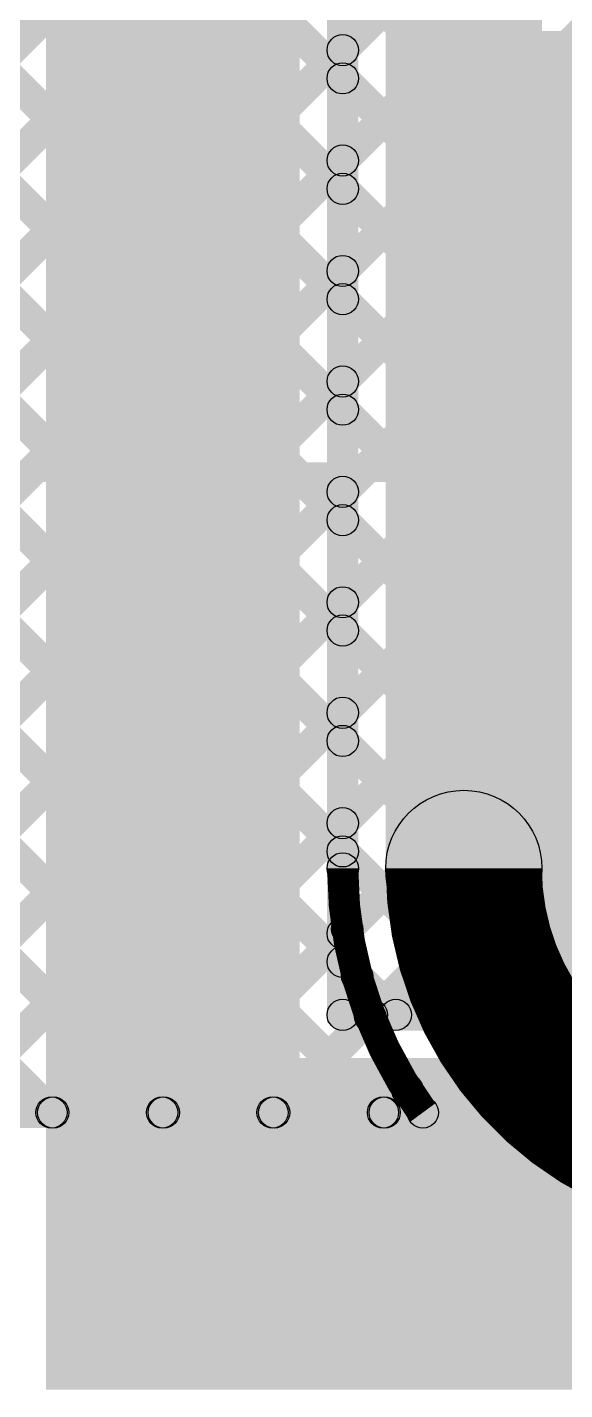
# Model space of a CAD drawing. Header units: millimetres. Extents: x -0.24 to 2.5, y 0 to 2.55.
# Drawn here: x 0.2402 to 0.3778, y 0.009 to 0.358 of the extents above; entities that cross this region are included whole.
import ezdxf

# ---------------------------------------------------------------- set-up
doc = ezdxf.new("R2010")
doc.units = ezdxf.units.MM
doc.header["$MEASUREMENT"] = 0
for name, color, linetype in [('BottomLayer', 5, 'Continuous'), ('TopLayer', 1, 'Continuous'), ('TopOverlay', 2, 'Continuous')]:
    doc.layers.add(name, color=color, linetype=linetype)

# ---------------------------------------------------------------- blocks, each defined once
blk = doc.blocks.new('SMD_H______4')
at = {"layer": 'TopOverlay'}
blk.add_hatch(color=2, dxfattribs=at).paths.add_polyline_path([(-0.4795, 0.661), (-0.4745, 0.661), (-0.4745, 0.046), (-0.4795, 0.046)])

msp = doc.modelspace()

# ---------------------------------------------------------------- hatches: boundary and pattern name
at = {"layer": 'BottomLayer'}
for points in [[(-0.17283, 0.83305), (-0.16717, 0.8387), (0.32383, 0.3477), (0.31817, 0.34205)], [(-0.17283, 0.80476), (-0.16717, 0.81042), (0.32383, 0.31942), (0.31817, 0.31376)], [(-0.17283, 0.77648), (-0.16717, 0.78213), (0.32383, 0.29114), (0.31817, 0.28548)], [(-0.17283, 0.74819), (-0.16717, 0.75385), (0.32383, 0.26285), (0.31817, 0.25719)], [(-0.17283, 0.71991), (-0.16717, 0.72557), (0.32383, 0.23457), (0.31817, 0.22891)], [(-0.17283, 0.69163), (-0.16717, 0.69728), (0.32383, 0.20628), (0.31817, 0.20063)], [(-0.17283, 0.66334), (-0.16717, 0.669), (0.32383, 0.178), (0.31817, 0.17234)], [(-0.17283, 0.63506), (-0.16717, 0.64071), (0.32383, 0.14971), (0.31817, 0.14406)], [(-0.17283, 0.60677), (-0.16717, 0.61243), (0.3275, 0.11775), (0.32185, 0.1121)], [(-0.17283, 0.57849), (-0.16717, 0.58414), (0.33414, 0.08283), (0.32849, 0.07717)], [(0.325, 0.14254), (0.317, 0.14254), (0.317, 0.581), (0.325, 0.581)], [(0.372, 0.14254), (0.332, 0.14254), (0.332, 0.581), (0.372, 0.581)], [(-0.17283, 0.5502), (-0.16717, 0.55586), (0.30586, 0.08283), (0.3002, 0.07717)], [(-0.17283, 0.52192), (-0.16717, 0.52758), (0.27758, 0.08283), (0.27192, 0.07717)], [(-0.17283, 0.49364), (-0.16717, 0.49929), (0.24929, 0.08283), (0.24364, 0.07717)], [(0.05183, 0.16213), (0.04617, 0.16778), (0.31817, 0.43978), (0.32383, 0.43413)], [(0.05183, 0.13384), (0.04617, 0.1395), (0.31817, 0.4115), (0.32383, 0.40584)], [(0.05183, 0.10556), (0.04617, 0.11121), (0.31817, 0.38321), (0.32383, 0.37756)], [(0.05183, 0.07727), (0.04617, 0.08293), (0.31817, 0.35493), (0.32383, 0.34927)], [(0.08001, 0.07717), (0.07436, 0.08283), (0.31817, 0.32664), (0.32383, 0.32099)], [(0.1083, 0.07717), (0.10264, 0.08283), (0.31817, 0.29836), (0.32383, 0.2927)], [(0.13658, 0.07717), (0.13092, 0.08283), (0.31817, 0.27008), (0.32383, 0.26442)], [(0.16486, 0.07717), (0.15921, 0.08283), (0.31817, 0.24179), (0.32383, 0.23614)], [(0.19315, 0.07717), (0.18749, 0.08283), (0.31817, 0.21351), (0.32383, 0.20785)], [(0.22143, 0.07717), (0.21578, 0.08283), (0.31817, 0.18522), (0.32383, 0.17957)], [(0.24972, 0.07717), (0.24406, 0.08283), (0.31817, 0.15694), (0.32383, 0.15128)], [(0.278, 0.07717), (0.27235, 0.08283), (0.31932, 0.12981), (0.32498, 0.12415)], [(0.30629, 0.07717), (0.30063, 0.08283), (0.32523, 0.10743), (0.33088, 0.10177)], [(0.33457, 0.07717), (0.32891, 0.08283), (0.33472, 0.08863), (0.34037, 0.08297)], [(0.049, 0.076), (0.049, 0.084), (0.34152, 0.084), (0.34152, 0.076)]]:
    msp.add_hatch(color=5, dxfattribs=at).paths.add_polyline_path(points)
h = msp.add_hatch(color=5, dxfattribs=at)
edge = h.paths.add_edge_path()
edge.add_arc((0.321, 0.3521), 0.004, 0, 360)
h = msp.add_hatch(color=5, dxfattribs=at)
edge = h.paths.add_edge_path()
edge.add_arc((0.321, 0.34488), 0.004, 0, 360)
h = msp.add_hatch(color=5, dxfattribs=at)
edge = h.paths.add_edge_path()
edge.add_arc((0.321, 0.32382), 0.004, 0, 360)
h = msp.add_hatch(color=5, dxfattribs=at)
edge = h.paths.add_edge_path()
edge.add_arc((0.321, 0.31659), 0.004, 0, 360)
h = msp.add_hatch(color=5, dxfattribs=at)
edge = h.paths.add_edge_path()
edge.add_arc((0.321, 0.29553), 0.004, 0, 360)
h = msp.add_hatch(color=5, dxfattribs=at)
edge = h.paths.add_edge_path()
edge.add_arc((0.321, 0.28831), 0.004, 0, 360)
h = msp.add_hatch(color=5, dxfattribs=at)
edge = h.paths.add_edge_path()
edge.add_arc((0.321, 0.26725), 0.004, 0, 360)
h = msp.add_hatch(color=5, dxfattribs=at)
edge = h.paths.add_edge_path()
edge.add_arc((0.321, 0.26002), 0.004, 0, 360)
h = msp.add_hatch(color=5, dxfattribs=at)
edge = h.paths.add_edge_path()
edge.add_arc((0.321, 0.23896), 0.004, 0, 360)
h = msp.add_hatch(color=5, dxfattribs=at)
edge = h.paths.add_edge_path()
edge.add_arc((0.321, 0.23174), 0.004, 0, 360)
h = msp.add_hatch(color=5, dxfattribs=at)
edge = h.paths.add_edge_path()
edge.add_arc((0.321, 0.21068), 0.004, 0, 360)
h = msp.add_hatch(color=5, dxfattribs=at)
edge = h.paths.add_edge_path()
edge.add_arc((0.321, 0.20345), 0.004, 0, 360)
h = msp.add_hatch(color=5, dxfattribs=at)
edge = h.paths.add_edge_path()
edge.add_arc((0.321, 0.1824), 0.004, 0, 360)
h = msp.add_hatch(color=5, dxfattribs=at)
edge = h.paths.add_edge_path()
edge.add_arc((0.321, 0.17517), 0.004, 0, 360)
h = msp.add_hatch(color=5, dxfattribs=at)
edge = h.paths.add_edge_path()
edge.add_arc((0.352, 0.14254), 0.02, 0, 360)
h = msp.add_hatch(color=5, dxfattribs=at)
edge = h.paths.add_edge_path()
edge.add_arc((0.352, 0.14254), 0.02, 0, 360)
h = msp.add_hatch(color=5, dxfattribs=at)
edge = h.paths.add_edge_path()
edge.add_arc((0.321, 0.15411), 0.004, 0, 360)
h = msp.add_hatch(color=5, dxfattribs=at)
edge = h.paths.add_edge_path()
edge.add_arc((0.321, 0.14689), 0.004, 0, 360)
h = msp.add_hatch(color=5, dxfattribs=at)
edge = h.paths.add_edge_path()
edge.add_arc((0.321, 0.14254), 0.004, 0, 360)
h = msp.add_hatch(color=5, dxfattribs=at)
edge = h.paths.add_edge_path()
edge.add_arc((0.321, 0.14254), 0.004, 0, 360)
h = msp.add_hatch(color=5, dxfattribs=at)
edge = h.paths.add_edge_path()
edge.add_arc((0.32215, 0.12698), 0.004, 0, 360)
h = msp.add_hatch(color=5, dxfattribs=at)
edge = h.paths.add_edge_path()
edge.add_arc((0.32468, 0.11492), 0.004, 0, 360)
h = msp.add_hatch(color=5, dxfattribs=at)
edge = h.paths.add_edge_path()
edge.add_arc((0.32805, 0.1046), 0.004, 0, 360)
h = msp.add_hatch(color=5, dxfattribs=at)
edge = h.paths.add_edge_path()
edge.add_arc((0.33755, 0.0858), 0.004, 0, 360)
h = msp.add_hatch(color=5, dxfattribs=at)
edge = h.paths.add_edge_path()
edge.add_arc((0.24646, 0.08), 0.004, 0, 360)
h = msp.add_hatch(color=5, dxfattribs=at)
edge = h.paths.add_edge_path()
edge.add_arc((0.24689, 0.08), 0.004, 0, 360)
h = msp.add_hatch(color=5, dxfattribs=at)
edge = h.paths.add_edge_path()
edge.add_arc((0.27475, 0.08), 0.004, 0, 360)
h = msp.add_hatch(color=5, dxfattribs=at)
edge = h.paths.add_edge_path()
edge.add_arc((0.27517, 0.08), 0.004, 0, 360)
h = msp.add_hatch(color=5, dxfattribs=at)
edge = h.paths.add_edge_path()
edge.add_arc((0.30303, 0.08), 0.004, 0, 360)
h = msp.add_hatch(color=5, dxfattribs=at)
edge = h.paths.add_edge_path()
edge.add_arc((0.30346, 0.08), 0.004, 0, 360)
h = msp.add_hatch(color=5, dxfattribs=at)
edge = h.paths.add_edge_path()
edge.add_arc((0.33132, 0.08), 0.004, 0, 360)
h = msp.add_hatch(color=5, dxfattribs=at)
edge = h.paths.add_edge_path()
edge.add_arc((0.33174, 0.08), 0.004, 0, 360)
h = msp.add_hatch(color=5, dxfattribs=at)
edge = h.paths.add_edge_path()
edge.add_arc((0.34152, 0.08), 0.004, 0, 360)
h = msp.add_hatch(color=5, dxfattribs=at)
edge = h.paths.add_edge_path()
edge.add_arc((0.34152, 0.08), 0.004, 0, 360)
at = {"layer": 'TopLayer'}
for points in [[(0.245, 0.009), (0.31, 0.009), (0.31, 1.72), (0.245, 1.72)], [(0.325, 0.105), (0.317, 0.105), (0.317, 0.542), (0.325, 0.542)], [(0.32383, 0.34927), (0.31817, 0.35493), (0.37104, 0.40779), (0.37669, 0.40214)], [(0.31817, 0.39862), (0.32383, 0.40427), (0.62027, 0.10783), (0.61462, 0.10217)], [(0.32383, 0.32099), (0.31817, 0.32664), (0.37104, 0.37951), (0.37669, 0.37385)], [(0.31817, 0.37033), (0.32383, 0.37599), (0.59199, 0.10783), (0.58633, 0.10217)], [(0.32383, 0.2927), (0.31817, 0.29836), (0.39077, 0.37096), (0.39643, 0.3653)], [(0.32383, 0.23614), (0.31817, 0.24179), (0.44734, 0.37096), (0.45299, 0.3653)], [(0.32383, 0.26442), (0.31817, 0.27008), (0.41905, 0.37096), (0.42471, 0.3653)], [(0.32383, 0.20785), (0.31817, 0.21351), (0.47562, 0.37096), (0.48128, 0.3653)], [(0.32383, 0.17957), (0.31817, 0.18522), (0.5012, 0.36826), (0.50686, 0.3626)], [(0.32383, 0.15128), (0.31817, 0.15694), (0.51728, 0.35605), (0.52294, 0.35039)], [(0.37, 0.22), (0.487, 0.22), (0.487, 0.357), (0.37, 0.357)], [(0.31817, 0.34205), (0.32383, 0.3477), (0.5637, 0.10783), (0.55805, 0.10217)], [(0.32383, 0.123), (0.31817, 0.12865), (0.52817, 0.33865), (0.53383, 0.333)], [(0.31817, 0.31376), (0.32383, 0.31942), (0.53542, 0.10783), (0.52976, 0.10217)], [(0.33129, 0.10217), (0.32563, 0.10783), (0.52799, 0.31019), (0.53365, 0.30453)], [(0.31817, 0.28548), (0.32383, 0.29114), (0.50714, 0.10783), (0.50148, 0.10217)], [(0.35957, 0.10217), (0.35391, 0.10783), (0.52817, 0.28209), (0.53383, 0.27643)], [(0.37, 0.109), (0.665, 0.109), (0.665, 0.27), (0.37, 0.27)], [(0.31817, 0.25719), (0.32383, 0.26285), (0.47885, 0.10783), (0.47319, 0.10217)], [(0.31817, 0.22891), (0.32383, 0.23457), (0.45057, 0.10783), (0.44491, 0.10217)], [(0.31817, 0.20063), (0.32383, 0.20628), (0.42228, 0.10783), (0.41663, 0.10217)], [(0.37, 0.107), (1.012, 0.107), (1.012, 0.183), (0.37, 0.183)], [(0.31817, 0.17234), (0.32383, 0.178), (0.394, 0.10783), (0.38834, 0.10217)], [(0.31817, 0.14406), (0.32383, 0.14971), (0.36571, 0.10783), (0.36006, 0.10217)], [(0.31817, 0.11577), (0.32383, 0.12143), (0.33743, 0.10783), (0.33177, 0.10217)], [(0.321, 0.101), (0.321, 0.109), (0.69999, 0.109), (0.69999, 0.101)], [(0.283, 0.053), (0.693, 0.053), (0.693, 0.094), (0.283, 0.094)], [(0.283, 0.009), (0.82833, 0.009), (0.82833, 0.062), (0.283, 0.062)]]:
    msp.add_hatch(color=1, dxfattribs=at).paths.add_polyline_path(points)
h = msp.add_hatch(color=1, dxfattribs=at)
edge = h.paths.add_edge_path()
edge.add_arc((0.321, 0.3521), 0.004, 0, 360)
h = msp.add_hatch(color=1, dxfattribs=at)
edge = h.paths.add_edge_path()
edge.add_arc((0.321, 0.34488), 0.004, 0, 360)
h = msp.add_hatch(color=1, dxfattribs=at)
edge = h.paths.add_edge_path()
edge.add_arc((0.321, 0.32382), 0.004, 0, 360)
h = msp.add_hatch(color=1, dxfattribs=at)
edge = h.paths.add_edge_path()
edge.add_arc((0.321, 0.31659), 0.004, 0, 360)
h = msp.add_hatch(color=1, dxfattribs=at)
edge = h.paths.add_edge_path()
edge.add_arc((0.321, 0.29553), 0.004, 0, 360)
h = msp.add_hatch(color=1, dxfattribs=at)
edge = h.paths.add_edge_path()
edge.add_arc((0.321, 0.28831), 0.004, 0, 360)
h = msp.add_hatch(color=1, dxfattribs=at)
edge = h.paths.add_edge_path()
edge.add_arc((0.321, 0.26725), 0.004, 0, 360)
h = msp.add_hatch(color=1, dxfattribs=at)
edge = h.paths.add_edge_path()
edge.add_arc((0.321, 0.26002), 0.004, 0, 360)
h = msp.add_hatch(color=1, dxfattribs=at)
edge = h.paths.add_edge_path()
edge.add_arc((0.321, 0.23896), 0.004, 0, 360)
h = msp.add_hatch(color=1, dxfattribs=at)
edge = h.paths.add_edge_path()
edge.add_arc((0.321, 0.23174), 0.004, 0, 360)
h = msp.add_hatch(color=1, dxfattribs=at)
edge = h.paths.add_edge_path()
edge.add_arc((0.321, 0.21068), 0.004, 0, 360)
h = msp.add_hatch(color=1, dxfattribs=at)
edge = h.paths.add_edge_path()
edge.add_arc((0.321, 0.20345), 0.004, 0, 360)
h = msp.add_hatch(color=1, dxfattribs=at)
edge = h.paths.add_edge_path()
edge.add_arc((0.321, 0.1824), 0.004, 0, 360)
h = msp.add_hatch(color=1, dxfattribs=at)
edge = h.paths.add_edge_path()
edge.add_arc((0.321, 0.17517), 0.004, 0, 360)
h = msp.add_hatch(color=1, dxfattribs=at)
edge = h.paths.add_edge_path()
edge.add_arc((0.321, 0.15411), 0.004, 0, 360)
h = msp.add_hatch(color=1, dxfattribs=at)
edge = h.paths.add_edge_path()
edge.add_arc((0.321, 0.14689), 0.004, 0, 360)
h = msp.add_hatch(color=1, dxfattribs=at)
edge = h.paths.add_edge_path()
edge.add_arc((0.321, 0.12583), 0.004, 0, 360)
h = msp.add_hatch(color=1, dxfattribs=at)
edge = h.paths.add_edge_path()
edge.add_arc((0.321, 0.1186), 0.004, 0, 360)
h = msp.add_hatch(color=1, dxfattribs=at)
edge = h.paths.add_edge_path()
edge.add_arc((0.321, 0.105), 0.004, 0, 360)
h = msp.add_hatch(color=1, dxfattribs=at)
edge = h.paths.add_edge_path()
edge.add_arc((0.321, 0.105), 0.004, 0, 360)
h = msp.add_hatch(color=1, dxfattribs=at)
edge = h.paths.add_edge_path()
edge.add_arc((0.32846, 0.105), 0.004, 0, 360)
h = msp.add_hatch(color=1, dxfattribs=at)
edge = h.paths.add_edge_path()
edge.add_arc((0.3346, 0.105), 0.004, 0, 360)
h = msp.add_hatch(color=1, dxfattribs=at)
edge = h.paths.add_edge_path()
edge.add_arc((0.35674, 0.105), 0.004, 0, 360)
h = msp.add_hatch(color=1, dxfattribs=at)
edge = h.paths.add_edge_path()
edge.add_arc((0.36289, 0.105), 0.004, 0, 360)

# ---------------------------------------------------------------- linework, layer by layer
at = {"layer": 'BottomLayer'}
for points, const_width in [([(0.42654, 0.068, -0.414214), (0.352, 0.14254)], 0.04), ([(0.34152, 0.08, -0.159899), (0.321, 0.14254)], 0.008)]:
    msp.add_lwpolyline(points, format="xyb", dxfattribs=dict(at, const_width=const_width))
for centre, radius in [((0.321, 0.3521), 0.004), ((0.321, 0.34488), 0.004), ((0.321, 0.32382), 0.004), ((0.321, 0.31659), 0.004), ((0.321, 0.29553), 0.004), ((0.321, 0.28831), 0.004), ((0.321, 0.26725), 0.004), ((0.321, 0.26002), 0.004), ((0.321, 0.23896), 0.004), ((0.321, 0.23174), 0.004), ((0.321, 0.21068), 0.004), ((0.321, 0.20345), 0.004), ((0.321, 0.1824), 0.004), ((0.321, 0.17517), 0.004), ((0.352, 0.14254), 0.02), ((0.352, 0.14254), 0.02), ((0.321, 0.15411), 0.004), ((0.321, 0.14689), 0.004), ((0.321, 0.14254), 0.004), ((0.321, 0.14254), 0.004), ((0.32215, 0.12698), 0.004), ((0.32468, 0.11492), 0.004), ((0.32805, 0.1046), 0.004), ((0.33755, 0.0858), 0.004), ((0.24646, 0.08), 0.004), ((0.24689, 0.08), 0.004), ((0.27475, 0.08), 0.004), ((0.27517, 0.08), 0.004), ((0.30303, 0.08), 0.004), ((0.30346, 0.08), 0.004), ((0.33132, 0.08), 0.004), ((0.33174, 0.08), 0.004), ((0.34152, 0.08), 0.004), ((0.34152, 0.08), 0.004)]:
    msp.add_circle(centre, radius, dxfattribs=at)
at = {"layer": 'TopLayer'}
for centre in [(0.321, 0.3521), (0.321, 0.34488), (0.321, 0.32382), (0.321, 0.31659), (0.321, 0.29553), (0.321, 0.28831), (0.321, 0.26725), (0.321, 0.26002), (0.321, 0.23896), (0.321, 0.23174), (0.321, 0.21068), (0.321, 0.20345), (0.321, 0.1824), (0.321, 0.17517), (0.321, 0.15411), (0.321, 0.14689), (0.321, 0.12583), (0.321, 0.1186), (0.321, 0.105), (0.321, 0.105), (0.32846, 0.105), (0.3346, 0.105), (0.35674, 0.105), (0.36289, 0.105)]:
    msp.add_circle(centre, 0.004, dxfattribs=at)

# ---------------------------------------------------------------- block references
at = {"rotation": 90}
msp.add_blockref('SMD_H______4', (0.43408, 0.721), dxfattribs=at)

doc.saveas('drawing.dxf')
